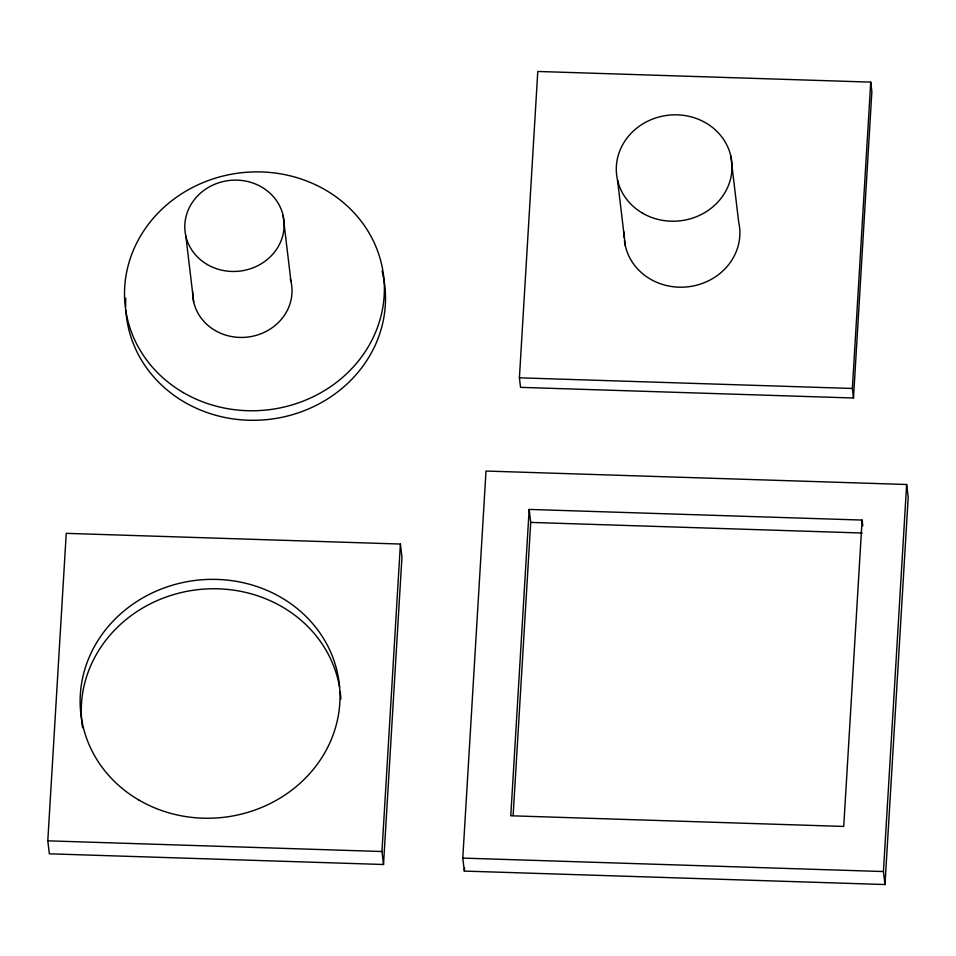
<?xml version="1.0" encoding="UTF-8"?>
<svg xmlns="http://www.w3.org/2000/svg" width="956" height="956" viewBox="0 0 956 956"><rect width="100%" height="100%" fill="white"/><g stroke="black" fill="none" stroke-linecap="round" stroke-linejoin="round"><path stroke-width="1.43" d="M47.8 840.826L66.239 533.352L400.397 544.048L401.95 557.025L383.511 864.499L49.353 853.816L47.8 840.826L381.958 851.521L383.511 864.499M381.958 851.521L400.397 544.048M462.788 858.094L486.007 471.045L906.647 484.501L908.2 497.49L884.981 884.539L464.341 871.083L462.788 858.094L883.428 871.549L884.981 884.539M464.341 871.083L464.52 868.108M519.407 377.823L537.786 71.461L870.737 82.12L871.872 91.645L853.493 398.007L520.542 387.359L519.407 377.823L852.358 388.471L853.493 398.007M529.158 509.417L510.779 815.779L843.73 826.438L862.109 520.076L529.158 509.417L530.711 522.406L513.133 815.384M852.358 388.471L870.737 82.12M883.428 871.549L906.647 484.501M530.711 522.406L862.169 533.018M862.109 520.076L862.802 525.848M730.802 156.055L738.665 222.019A57.946 53.142 -6.8 0 1 690.925 286.394A57.946 53.142 -6.8 0 1 624.447 240.494M617.516 180.003L625.379 245.967M283.096 215.518L290.971 281.482M185.846 236.084L193.709 302.048M82.61 727.815A130.088 119.297 -6.8 0 1 191.666 590.497A130.088 119.297 -6.8 0 1 339.523 687.113M340.193 691.535A130.088 119.297 -6.8 0 1 340.91 698.967M382.053 271.098A130.088 119.297 -6.8 0 1 274.241 418.692A130.088 119.297 -6.8 0 1 125.845 310.079M125.702 307.091A130.088 119.297 -6.8 0 1 125.762 298.176M624.22 237.709A57.946 53.142 -6.8 0 1 624.232 232.153M290.301 278.925A49.736 45.613 -6.8 0 1 248.333 336.99A49.736 45.613 -6.8 0 1 192.67 291.664M138.99 800.112A130.088 119.297 -6.8 0 0 339.81 702.947A130.088 119.297 -6.8 0 0 151.395 593.341A130.088 119.297 -6.8 0 0 138.99 800.112M183.373 392.629A130.088 119.297 -6.8 0 0 384.181 295.464A130.088 119.297 -6.8 0 0 195.777 185.858A130.088 119.297 -6.8 0 0 183.373 392.629M207.297 264.537A49.736 45.613 -6.8 0 0 284.087 227.385A49.736 45.613 -6.8 0 0 212.041 185.476A49.736 45.613 -6.8 0 0 207.297 264.537M642.504 213.152A57.946 53.142 -6.8 0 0 731.949 169.869A57.946 53.142 -6.8 0 0 648.025 121.053A57.946 53.142 -6.8 0 0 642.504 213.152"/></g></svg>
